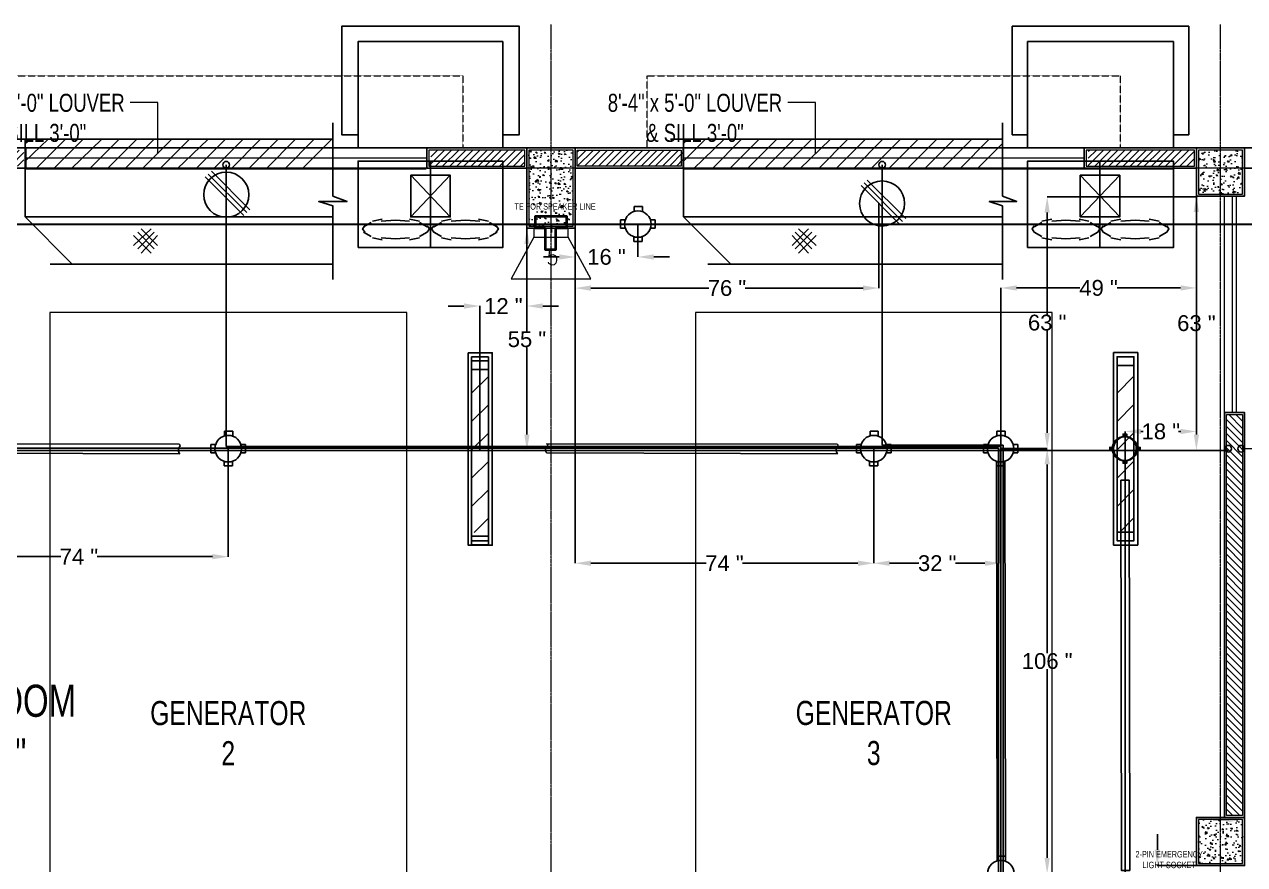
# Model space of a CAD drawing. Header units: inches. Extents: x -49881 to 95347, y -45374 to 27845.
# Drawn here: x 12468 to 20199, y -29401 to -24078 of the extents above; entities that cross this region are included whole.
import ezdxf

# ---------------------------------------------------------------- set-up
doc = ezdxf.new("R2010")
doc.units = ezdxf.units.IN
doc.header["$MEASUREMENT"] = 0
doc.linetypes.add('DASH', pattern=[0.35, 0.25, -0.1])
doc.linetypes.add('PHANTOMX2', pattern=[5, 2.5, -0.5, 0.5, -0.5, 0.5, -0.5])
doc.layers.get('Defpoints').update_dxf_attribs({"lineweight": 0})
for name, color, linetype in [('Cables', 7, 'Continuous'), ('COLLUM', 1, 'Continuous'), ('Layer 1', 7, 'Continuous'), ('Lights', 7, 'Continuous'), ('PVC Conduits and Circular Boxes', 7, 'Continuous'), ('Sockets', 7, 'Continuous'), ('wall 05', 3, 'Continuous')]:
    doc.layers.add(name, color=color, linetype=linetype)
for name, color, linetype, lineweight in [('dim-8', 18, 'Continuous', 15), ('FLOORTILE', 40, 'Continuous', 9), ('Glass', 142, 'Continuous', 9), ('grid', 9, 'Continuous', 13), ('HACTH', 8, 'Continuous', 9), ('Parapet', 253, 'Continuous', 15), ('Plaster Line', 9, 'Continuous', 15), ('Sunshed', 5, 'Continuous', 15), ('Text', 252, 'Continuous', 15), ('WINDOW', 140, 'Continuous', 9)]:
    doc.layers.add(name, color=color, linetype=linetype, lineweight=lineweight)
doc.styles.get("Standard").update_dxf_attribs({"font": 'arial.ttf'})
doc.styles.add('Swiss721', font='swisscl.ttf')
doc.dimstyles.new('Level Mark 4', dxfattribs={"dimscale": 0, "dimtxt": 4, "dimasz": 4, "dimexe": 1, "dimexo": 2, "dimgap": 1, "dimtad": 0, "dimdec": 1, "dimzin": 1, "dimdsep": 46, "dimlunit": 4, "dimtxsty": 'Swiss721', "dimblk": 'OPEN30', "dimcen": 0, "dimclrd": 256, "dimclre": 256, "dimclrt": 7, "dimadec": 0, "dimazin": 0, "dimtm": 1e-09, "dimtfac": 1, "dimtdec": 1, "dimtofl": 0, "dimtmove": 1, "dimatfit": 3, "dimldrblk": 'OPEN30', "dimfxl": 0, "dimtolj": 2, "dimtzin": 0, "dimlwd": 9, "dimlwe": 9, "dimarcsym": 0})
doc.dimstyles.get("Standard").update_dxf_attribs({"dimtxt": 100, "dimasz": 100, "dimexe": 0.18, "dimexo": 0.0625, "dimgap": 0.09, "dimtad": 0, "dimtih": 1, "dimtoh": 1, "dimdec": 0, "dimlfac": 0.03937, "dimzin": 0, "dimdsep": 46, "dimtxsty": 'Standard', "dimcen": 0.09, "dimclrd": 5, "dimclre": 5, "dimclrt": 256, "dimadec": 0, "dimazin": 0, "dimtfac": 1, "dimtdec": 0, "dimtofl": 0, "dimtmove": 0, "dimatfit": 3, "dimfxl": 1, "dimtolj": 1, "dimtzin": 0, "dimarcsym": 0})

# ---------------------------------------------------------------- blocks, each defined once
blk = doc.blocks.new('_Open30')
at = {"color": 0, "linetype": 'ByBlock', "lineweight": -2}
for p, q in [((-1, 0.3), (0, 0)), ((0, 0), (-1, -0.3)), ((0, 0), (-1, 0))]:
    blk.add_line(p, q, dxfattribs=at)
blk = doc.blocks.new('*D218')
at = {"color": 5, "lineweight": -2, "transparency": 16777216}
for p, q in [((15652.2, -25369.2), (15652.2, -25862.6)), ((15253.2, -25862.4), (15153.2, -25862.4)), ((15353.2, -26777.2), (15353.2, -25862.2)), ((15752.2, -25862.4), (15852.2, -25862.4))]:
    blk.add_line(p, q, dxfattribs=at)
at = {"color": 5, "transparency": 16777216}
for points in [[(15253.2, -25845.8), (15253.2, -25879.1), (15353.2, -25862.4)], [(15752.2, -25845.8), (15752.2, -25879.1), (15652.2, -25862.4)]]:
    blk.add_solid(points, dxfattribs=at)
at = {"layer": 'Defpoints', "color": 0, "transparency": 16777216}
for p in [(15652.2, -25369.2), (15353.2, -25862.4), (15353.2, -26777.3)]:
    blk.add_point(p, dxfattribs=at)
at = {"transparency": 16777216, "insert": (15502.7, -25862.4), "char_height": 100, "attachment_point": 5}
blk.add_mtext('\\A1;12 "', dxfattribs=at)
blk = doc.blocks.new('*D219')
at = {"color": 5, "lineweight": -2, "transparency": 16777216}
for p, q in [((15652.2, -25369.2), (15652, -25369.2)), ((15652.2, -25469.2), (15652.2, -26022.3)), ((15652.2, -26677.2), (15652.2, -26124.2)), ((15353.3, -26777.2), (15652.4, -26777.2))]:
    blk.add_line(p, q, dxfattribs=at)
at = {"color": 5, "transparency": 16777216}
for points in [[(15635.5, -25469.2), (15668.9, -25469.2), (15652.2, -25369.2)], [(15635.5, -26677.2), (15668.9, -26677.2), (15652.2, -26777.2)]]:
    blk.add_solid(points, dxfattribs=at)
at = {"layer": 'Defpoints', "color": 0, "transparency": 16777216}
for p in [(15652.2, -25369.2), (15652.2, -25369.2), (15353.2, -26777.2)]:
    blk.add_point(p, dxfattribs=at)
at = {"transparency": 16777216, "insert": (15652.2, -26073.2), "char_height": 100, "attachment_point": 5}
blk.add_mtext('\\A1;55 "', dxfattribs=at)
blk = doc.blocks.new('*D220')
at = {"color": 5, "lineweight": -2, "transparency": 16777216}
for p, q in [((16355.2, -25343.2), (16355.2, -25551.8)), ((15957, -25369.2), (15957, -25551.8)), ((15857, -25551.6), (15757, -25551.6)), ((16455.2, -25551.6), (16555.2, -25551.6))]:
    blk.add_line(p, q, dxfattribs=at)
at = {"color": 5, "transparency": 16777216}
for points in [[(15857, -25535), (15857, -25568.3), (15957, -25551.6)], [(16455.2, -25535), (16455.2, -25568.3), (16355.2, -25551.6)]]:
    blk.add_solid(points, dxfattribs=at)
at = {"layer": 'Defpoints', "color": 0, "transparency": 16777216}
for p in [(16355.2, -25343.1), (15957, -25369.2), (16355.2, -25551.6)]:
    blk.add_point(p, dxfattribs=at)
at = {"transparency": 16777216, "insert": (16156.1, -25551.6), "char_height": 100, "attachment_point": 5}
blk.add_mtext('\\A1;16 "', dxfattribs=at)
blk = doc.blocks.new('*D226')
at = {"color": 5, "lineweight": -2, "transparency": 16777216}
for p, q in [((11867.6, -25369.2), (11867.6, -27450.6)), ((13759.9, -26766.2), (13759.9, -27450.6)), ((11967.6, -27450.4), (12698.4, -27450.4)), ((13659.9, -27450.4), (12929.2, -27450.4))]:
    blk.add_line(p, q, dxfattribs=at)
at = {"color": 5, "transparency": 16777216}
for points in [[(11967.6, -27433.7), (11967.6, -27467), (11867.6, -27450.4)], [(13659.9, -27433.7), (13659.9, -27467), (13759.9, -27450.4)]]:
    blk.add_solid(points, dxfattribs=at)
at = {"layer": 'Defpoints', "color": 0, "transparency": 16777216}
for p in [(11867.6, -25369.2), (13759.9, -26766.2), (11867.6, -27450.4)]:
    blk.add_point(p, dxfattribs=at)
at = {"transparency": 16777216, "insert": (12813.8, -27450.4), "char_height": 100, "attachment_point": 5}
blk.add_mtext('\\A1;74 "', dxfattribs=at)
blk = doc.blocks.new('*D227')
at = {"color": 5, "lineweight": -2, "transparency": 16777216}
for p, q in [((15957, -25369.2), (15957, -27492.3)), ((17849.3, -26766.2), (17849.3, -27492.3)), ((16057, -27492.2), (16787.8, -27492.2)), ((17749.3, -27492.2), (17018.6, -27492.2))]:
    blk.add_line(p, q, dxfattribs=at)
at = {"color": 5, "transparency": 16777216}
for points in [[(16057, -27475.5), (16057, -27508.8), (15957, -27492.2)], [(17749.3, -27475.5), (17749.3, -27508.8), (17849.3, -27492.2)]]:
    blk.add_solid(points, dxfattribs=at)
at = {"layer": 'Defpoints', "color": 0, "transparency": 16777216}
for p in [(15957, -25369.2), (17849.3, -26766.2), (17849.3, -27492.2)]:
    blk.add_point(p, dxfattribs=at)
at = {"transparency": 16777216, "insert": (16903.2, -27492.2), "char_height": 100, "attachment_point": 5}
blk.add_mtext('\\A1;74 "', dxfattribs=at)
blk = doc.blocks.new('*D228')
at = {"color": 5, "lineweight": -2, "transparency": 16777216}
for p, q in [((19646, -29307.8), (19646, -29207.8)), ((19894, -29407.8), (19645.8, -29407.8)), ((19928.8, -29591.4), (19645.8, -29591.4)), ((19646, -29691.4), (19646, -29791.4))]:
    blk.add_line(p, q, dxfattribs=at)
at = {"color": 5, "transparency": 16777216}
for points in [[(19629.3, -29307.8), (19662.7, -29307.8), (19646, -29407.8)], [(19629.3, -29691.4), (19662.7, -29691.4), (19646, -29591.4)]]:
    blk.add_solid(points, dxfattribs=at)
at = {"layer": 'Defpoints', "color": 0, "transparency": 16777216}
for p in [(19894, -29407.8), (19646, -29591.4), (19928.9, -29591.4)]:
    blk.add_point(p, dxfattribs=at)
at = {"transparency": 16777216, "insert": (19646, -29499.6), "char_height": 100, "attachment_point": 5}
blk.add_mtext('\\A1;7 "', dxfattribs=at)
blk = doc.blocks.new('*D229')
at = {"color": 5, "lineweight": -2, "transparency": 16777216}
for p, q in [((19894, -25166), (19894, -26657.5)), ((19442.1, -26777.2), (19442.1, -26657.2)), ((19542.1, -26657.3), (19556.9, -26657.3)), ((19794, -26657.3), (19779.1, -26657.3))]:
    blk.add_line(p, q, dxfattribs=at)
at = {"color": 5, "transparency": 16777216}
for points in [[(19542.1, -26640.7), (19542.1, -26674), (19442.1, -26657.3)], [(19794, -26640.7), (19794, -26674), (19894, -26657.3)]]:
    blk.add_solid(points, dxfattribs=at)
at = {"layer": 'Defpoints', "color": 0, "transparency": 16777216}
for p in [(19894, -25166), (19442.1, -26657.3), (19442.1, -26777.3)]:
    blk.add_point(p, dxfattribs=at)
at = {"transparency": 16777216, "insert": (19668, -26657.3), "char_height": 100, "attachment_point": 5}
blk.add_mtext('\\A1;18 "', dxfattribs=at)
blk = doc.blocks.new('*D230')
at = {"color": 5, "lineweight": -2, "transparency": 16777216}
for p, q in [((19893.3, -25166), (19893.2, -25166)), ((19893.4, -25266), (19893.4, -25920.4)), ((19893.4, -26677.3), (19893.4, -26022.8)), ((19442.1, -26777.3), (19893.5, -26777.3))]:
    blk.add_line(p, q, dxfattribs=at)
at = {"color": 5, "transparency": 16777216}
for points in [[(19876.7, -25266), (19910, -25266), (19893.4, -25166)], [(19876.7, -26677.3), (19910, -26677.3), (19893.4, -26777.3)]]:
    blk.add_solid(points, dxfattribs=at)
at = {"layer": 'Defpoints', "color": 0, "transparency": 16777216}
for p in [(19893.4, -25166), (19893.4, -25166), (19442.1, -26777.3)]:
    blk.add_point(p, dxfattribs=at)
at = {"transparency": 16777216, "insert": (19893.4, -25971.6), "char_height": 100, "attachment_point": 5}
blk.add_mtext('\\A1;63 "', dxfattribs=at)
blk = doc.blocks.new('*D231')
at = {"color": 5, "lineweight": -2, "transparency": 16777216}
for p, q in [((19894, -25169.9), (18947.9, -25169.9)), ((18948.1, -25269.9), (18948.1, -25916.8)), ((18948.1, -26666.2), (18948.1, -26019.2)), ((18653.4, -26766.2), (18948.3, -26766.2))]:
    blk.add_line(p, q, dxfattribs=at)
at = {"color": 5, "transparency": 16777216}
for points in [[(18931.4, -25269.9), (18964.8, -25269.9), (18948.1, -25169.9)], [(18931.4, -26666.2), (18964.8, -26666.2), (18948.1, -26766.2)]]:
    blk.add_solid(points, dxfattribs=at)
at = {"layer": 'Defpoints', "color": 0, "transparency": 16777216}
for p in [(19894, -25169.9), (18653.3, -26766.2), (18948.1, -26766.2)]:
    blk.add_point(p, dxfattribs=at)
at = {"transparency": 16777216, "insert": (18948.1, -25968), "char_height": 100, "attachment_point": 5}
blk.add_mtext('\\A1;63 "', dxfattribs=at)
blk = doc.blocks.new('*D232')
at = {"color": 5, "lineweight": -2, "transparency": 16777216}
for p, q in [((19893.2, -25166), (19893.2, -25748.2)), ((18654.1, -26766.1), (18654.1, -25747.9)), ((18754.1, -25748), (19155.8, -25748)), ((19793.2, -25748), (19391.5, -25748))]:
    blk.add_line(p, q, dxfattribs=at)
at = {"color": 5, "transparency": 16777216}
for points in [[(18754.1, -25731.4), (18754.1, -25764.7), (18654.1, -25748)], [(19793.2, -25731.4), (19793.2, -25764.7), (19893.2, -25748)]]:
    blk.add_solid(points, dxfattribs=at)
at = {"layer": 'Defpoints', "color": 0, "transparency": 16777216}
for p in [(19893.2, -25166), (18654.1, -25748), (18654.1, -26766.2)]:
    blk.add_point(p, dxfattribs=at)
at = {"transparency": 16777216, "insert": (19273.6, -25748), "char_height": 100, "attachment_point": 5}
blk.add_mtext('\\A1;49 "', dxfattribs=at)
blk = doc.blocks.new('*D233')
at = {"color": 5, "lineweight": -2, "transparency": 16777216}
for p, q in [((17881.5, -25212.8), (17881.5, -25749.1)), ((15957, -25369.3), (15957, -25749.1)), ((16057, -25748.9), (16803.9, -25748.9)), ((17781.5, -25748.9), (17034.7, -25748.9))]:
    blk.add_line(p, q, dxfattribs=at)
at = {"color": 5, "transparency": 16777216}
for points in [[(16057, -25732.2), (16057, -25765.6), (15957, -25748.9)], [(17781.5, -25732.2), (17781.5, -25765.6), (17881.5, -25748.9)]]:
    blk.add_solid(points, dxfattribs=at)
at = {"layer": 'Defpoints', "color": 0, "transparency": 16777216}
for p in [(17881.5, -25212.7), (15957, -25369.2), (15957, -25748.9)]:
    blk.add_point(p, dxfattribs=at)
at = {"transparency": 16777216, "insert": (16919.3, -25748.9), "char_height": 100, "attachment_point": 5}
blk.add_mtext('\\A1;76 "', dxfattribs=at)
blk = doc.blocks.new('*D234')
at = {"color": 5, "lineweight": -2, "transparency": 16777216}
for p, q in [((17849.3, -26766.3), (17849.3, -27492.3)), ((18653.3, -26766.2), (18653.3, -27492.3)), ((17949.3, -27492.2), (18135.5, -27492.2)), ((18553.3, -27492.2), (18367.1, -27492.2))]:
    blk.add_line(p, q, dxfattribs=at)
at = {"color": 5, "transparency": 16777216}
for points in [[(17949.3, -27475.5), (17949.3, -27508.8), (17849.3, -27492.2)], [(18553.3, -27475.5), (18553.3, -27508.8), (18653.3, -27492.2)]]:
    blk.add_solid(points, dxfattribs=at)
at = {"layer": 'Defpoints', "color": 0, "transparency": 16777216}
for p in [(17849.3, -26766.2), (18653.3, -26766.2), (18653.3, -27492.2)]:
    blk.add_point(p, dxfattribs=at)
at = {"transparency": 16777216, "insert": (18251.3, -27492.2), "char_height": 100, "attachment_point": 5}
blk.add_mtext('\\A1;32 "', dxfattribs=at)
blk = doc.blocks.new('*D235')
at = {"color": 5, "lineweight": -2, "transparency": 16777216}
for p, q in [((18654.2, -26766.1), (18948.3, -26766.1)), ((18948.1, -26866.1), (18948.1, -28061.2)), ((18948.1, -29358.6), (18948.1, -28163.5)), ((18654.4, -29458.6), (18948.3, -29458.6))]:
    blk.add_line(p, q, dxfattribs=at)
at = {"color": 5, "transparency": 16777216}
for points in [[(18931.4, -26866.1), (18964.8, -26866.1), (18948.1, -26766.1)], [(18931.4, -29358.6), (18964.8, -29358.6), (18948.1, -29458.6)]]:
    blk.add_solid(points, dxfattribs=at)
at = {"layer": 'Defpoints', "color": 0, "transparency": 16777216}
for p in [(18654.1, -26766.1), (18654.3, -29458.6), (18948.1, -29458.6)]:
    blk.add_point(p, dxfattribs=at)
at = {"transparency": 16777216, "insert": (18948.1, -28112.3), "char_height": 100, "attachment_point": 5}
blk.add_mtext('\\A1;106 "', dxfattribs=at)
blk = doc.blocks.new('*D237')
at = {"color": 5, "lineweight": -2, "transparency": 16777216}
for p, q in [((20590.7, -27511.3), (20590.7, -29115.1)), ((20098.8, -29114.9), (19998.8, -29114.9)), ((20198.8, -29103), (20198.8, -29115.1)), ((20690.7, -29114.9), (20790.7, -29114.9))]:
    blk.add_line(p, q, dxfattribs=at)
at = {"color": 5, "transparency": 16777216}
for points in [[(20098.8, -29098.2), (20098.8, -29131.5), (20198.8, -29114.9)], [(20690.7, -29098.2), (20690.7, -29131.5), (20590.7, -29114.9)]]:
    blk.add_solid(points, dxfattribs=at)
at = {"layer": 'Defpoints', "color": 0, "transparency": 16777216}
for p in [(20590.7, -27511.3), (20198.8, -29103), (20198.8, -29114.9)]:
    blk.add_point(p, dxfattribs=at)
at = {"transparency": 16777216, "insert": (20394.8, -29114.9), "char_height": 100, "attachment_point": 5}
blk.add_mtext('\\A1;15 "', dxfattribs=at)

msp = doc.modelspace()

# ---------------------------------------------------------------- hatches: boundary and pattern name
at = {"layer": 'HACTH', "lineweight": 0}
h = msp.add_hatch(dxfattribs=at)
h.set_pattern_fill('ANSI31', color=256, scale=254, style=0)
h.set_pattern_definition([(45, (-3822418.45, -4352115.745), (-22.4506403, 22.4506403), [])])
h.paths.add_polyline_path([(19208.2, -24873.9), (19208.2, -24975.5), (19881.3, -24975.5), (19881.3, -24873.9)])
h.paths.add_polyline_path([(15969.7, -24873.9), (15969.7, -24975.5), (16642.8, -24975.5), (16642.8, -24873.9)])
h.paths.add_polyline_path([(15639.5, -24975.5), (15639.5, -24873.9), (15042.6, -24873.9), (15042.6, -24975.5)])
h.paths.add_polyline_path([(11550.1, -24975.5), (11550.1, -24873.9), (10953.2, -24873.9), (10953.2, -24975.5)])
h.paths.add_polyline_path([(8387.8, -24975.5), (8387.8, -24873.9), (7790.9, -24873.9), (7790.9, -24975.5)])
h.paths.add_polyline_path([(6787.6, -24873.9), (6787.6, -24975.5), (7460.7, -24975.5), (7460.7, -24873.9)])
h.paths.add_polyline_path([(4222.2, -24975.5), (4222.2, -24873.9), (3549.1, -24873.9), (3549.1, -24975.5)])
h.paths.add_polyline_path([(12464.5, -24975.5), (12464.5, -24873.9), (11880.3, -24873.9), (11880.3, -24975.5)])
h = msp.add_hatch(dxfattribs=at)
h.set_pattern_fill('AR-CONC', color=256, scale=12.7, style=0)
h.set_pattern_definition([(50, (-3560726.12, -4389145.49), (91.0920432, -7.9695211), [9.525, -104.775]), (355, (-3560726.12, -4389145.49), (-17.6214194, 95.528401), [7.62, -83.82]), (100.4514, (-3560718.53, -4389146.15), (73.4706915, 87.5588218), [8.0950041, -89.0450482]), (46.1842, (-3560726.12, -4389120.09), (135.5396132, -21.0209148), [14.2875, -157.1625]), (96.6356, (-3560714.83, -4389121.84), (118.7021636, 123.7129696), [12.1425066, -133.567551]), (351.1842, (-3560726.12, -4389120.09), (118.702067, 123.7130623), [11.43, -125.73]), (21, (-3560713.42, -4389126.44), (75.8071956, -51.1325991), [9.525, -104.775]), (326, (-3560713.42, -4389126.44), (30.9010472, 92.0940557), [7.62, -83.82]), (71.4514, (-3560707.11, -4389130.7), (106.7082738, 40.9613731), [8.0950041, -89.0450482]), (37.5, (-3560726.124, -4389145.487), (1.54430163, 42.27751944), [0, -82.804, 0, -85.09, 0, -84.1375]), (7.5, (-3560726.124, -4389145.487), (33.40983126, 50.0902874), [0, -48.514, 0, -80.899, 0, -32.0675]), (327.5, (-3560754.445, -4389145.487), (67.7954494, -2.86446871), [0, -31.75, 0, -99.06, 0, -131.445]), (317.5, (-3560767.145, -4389145.487), (74.0646435, 12.71333276), [0, -41.275, 0, -65.786, 0, -93.345])])
h.paths.add_polyline_path([(15804.6, -24988.2), (15804.6, -24873.9), (15664.9, -24873.9), (15664.9, -24988.2)])
h.paths.add_polyline_path([(15944.3, -24988.2), (15944.3, -24873.9), (15804.6, -24873.9), (15804.6, -24988.2)])
h.paths.add_polyline_path([(15804.6, -25356.5), (15944.3, -25356.5), (15944.3, -24988.2), (15804.6, -24988.2)])
h.paths.add_polyline_path([(15804.6, -24988.2), (15664.9, -24988.2), (15664.9, -25356.5), (15804.6, -25356.5)])
h = msp.add_hatch(dxfattribs=at)
h.set_pattern_fill('AR-CONC', color=256, scale=12.7, style=0)
h.set_pattern_definition([(50, (-3419779.37, -4416097.75), (91.0920432, -7.9695211), [9.525, -104.775]), (355, (-3419779.37, -4416097.75), (-17.6214194, 95.528401), [7.62, -83.82]), (100.4514, (-3419771.78, -4416098.42), (73.4706915, 87.5588218), [8.0950041, -89.0450482]), (46.1842, (-3419779.37, -4416072.35), (135.5396132, -21.0209148), [14.2875, -157.1625]), (96.6356, (-3419768.07, -4416074.1), (118.7021636, 123.7129696), [12.1425066, -133.567551]), (351.1842, (-3419779.37, -4416072.35), (118.702067, 123.7130623), [11.43, -125.73]), (21, (-3419766.67, -4416078.7), (75.8071956, -51.1325991), [9.525, -104.775]), (326, (-3419766.67, -4416078.7), (30.9010472, 92.0940557), [7.62, -83.82]), (71.4514, (-3419760.35, -4416082.96), (106.7082738, 40.9613731), [8.0950041, -89.0450482]), (37.5, (-3419779.368, -4416097.753), (1.54430163, 42.27751944), [0, -82.804, 0, -85.09, 0, -84.1375]), (7.5, (-3419779.37, -4416097.753), (33.40983126, 50.0902874), [0, -48.514, 0, -80.899, 0, -32.0675]), (327.5, (-3419807.69, -4416097.753), (67.7954494, -2.8644687), [0, -31.75, 0, -99.06, 0, -131.445]), (317.5, (-3419820.39, -4416097.753), (74.0646435, 12.71333276), [0, -41.275, 0, -65.786, 0, -93.345])])
h.paths.add_polyline_path([(19906.7, -24873.9), (19906.7, -25153.3), (20186.1, -25153.3), (20186.1, -24873.9)])
h = msp.add_hatch(dxfattribs=at)
h.set_pattern_fill('ANSI31', color=256, scale=254, style=0)
h.set_pattern_definition([(315, (-3822418.45, 4334127.804), (-22.4506403, -22.4506403), [])])
h.paths.add_polyline_path([(20084.5, -26550.3), (20186.1, -26550.3), (20186.1, -29090.3), (20084.5, -29090.3)])
h = msp.add_hatch(dxfattribs=at)
h.set_pattern_fill('AR-CONC', color=256, scale=12.7, style=0)
h.set_pattern_definition([(50, (-3419779.37, -4411779.75), (91.0920432, -7.9695211), [9.525, -104.775]), (355, (-3419779.37, -4411779.75), (-17.6214194, 95.528401), [7.62, -83.82]), (100.4514, (-3419771.78, -4411780.42), (73.4706915, 87.5588218), [8.0950041, -89.0450482]), (46.1842, (-3419779.37, -4411754.35), (135.5396132, -21.0209148), [14.2875, -157.1625]), (96.6356, (-3419768.07, -4411756.1), (118.7021636, 123.7129696), [12.1425066, -133.567551]), (351.1842, (-3419779.37, -4411754.35), (118.702067, 123.7130623), [11.43, -125.73]), (21, (-3419766.67, -4411760.7), (75.8071956, -51.1325991), [9.525, -104.775]), (326, (-3419766.67, -4411760.7), (30.9010472, 92.0940557), [7.62, -83.82]), (71.4514, (-3419760.35, -4411764.96), (106.7082738, 40.9613731), [8.0950041, -89.0450482]), (37.5, (-3419779.368, -4411779.753), (1.54430163, 42.27751944), [0, -82.804, 0, -85.09, 0, -84.1375]), (7.5, (-3419779.37, -4411779.753), (33.40983126, 50.0902874), [0, -48.514, 0, -80.899, 0, -32.0675]), (327.5, (-3419807.69, -4411779.753), (67.7954494, -2.8644687), [0, -31.75, 0, -99.06, 0, -131.445]), (317.5, (-3419820.39, -4411779.753), (74.0646435, 12.71333276), [0, -41.275, 0, -65.786, 0, -93.345])])
h.paths.add_polyline_path([(20186.1, -29115.7), (19906.7, -29115.7), (19906.7, -29395.1), (20186.1, -29395.1)])
at = {"layer": 'Lights'}
h = msp.add_hatch(dxfattribs=at)
h.set_pattern_fill('ANSI31', color=256, scale=1016, angle=180)
h.set_pattern_definition([(225, (21144.96, -24163.59), (89.8026, -89.8026), [])])
h.paths.add_polyline_path([(15301.6, -27296.5), (15408.3, -27296.5), (15408.3, -26239.6), (15301.6, -26239.6)])
h = msp.add_hatch(dxfattribs=at)
h.set_pattern_fill('ANSI31', color=256, scale=1016, angle=180)
h.set_pattern_definition([(225, (25234.36, -24162.64), (89.8026, -89.8026), [])])
h.paths.add_polyline_path([(19391, -27295.5), (19497.7, -27295.5), (19497.7, -26238.6), (19391, -26238.6)])

# ---------------------------------------------------------------- linework, layer by layer
at = {"lineweight": 15}
for points in [[(15696.4, -25369.2), (15696.4, -25427.1), (15553.2, -25689.2), (16056.1, -25689.2)], [(15912.8, -25369.2), (15696.4, -25369.2)], [(15696.4, -25427.1), (15912.8, -25427.1), (15912.8, -25369.2)], [(16056.1, -25689.2), (15912.8, -25427.1)]]:
    msp.add_lwpolyline(points, dxfattribs=at)
for centre in [(13747.2, -24967.1), (17902.2, -24967.1), (20094, -26766.2), (20176.6, -26766.2)]:
    msp.add_circle(centre, 21.1)
msp.add_open_spline([(15832, -25503.3), (15832, -25503.3), (15795.5, -25503.3), (15795.5, -25503.3), (15795.5, -25503.3), (15790.9, -25545.9), (15790.9, -25545.9), (15790.9, -25545.9), (15795.5, -25541.4), (15795.5, -25541.4), (15862.8, -25508.8), (15847.4, -25643.4), (15790.9, -25593.2), (15790.9, -25593.2), (15787.8, -25584), (15787.8, -25584)], degree=3, knots=[0, 0, 0, 0, 1, 1, 1, 2, 2, 2, 3, 3, 3, 4, 4, 4, 5, 5, 5, 5], dxfattribs=at)
at = {"layer": 'Cables', "color": 190}
for p, q in [((13747.2, -26753.1), (13747.2, -24967.1)), ((17902.2, -26744.2), (17902.2, -24967.1)), ((18668.4, -26744.2), (17902.2, -26744.2)), ((18668.4, -32868.6), (18668.4, -26744.2)), ((18640.2, -26763.7), (9670.5, -26763.7)), ((18654.1, -26753.1), (13747.2, -26753.1)), ((18640.2, -32840), (18640.2, -26763.7)), ((18654.1, -32855.9), (18654.1, -26753.1))]:
    msp.add_line(p, q, dxfattribs=at)
at = {"layer": 'Cables', "color": 5, "lineweight": 30}
for p, q in [((7625.8, -25343.1), (25084.5, -25343.1)), ((15804.6, -25343.1), (15804.6, -25395.7))]:
    msp.add_line(p, q, dxfattribs=at)
at = {"layer": 'Cables', "color": 3}
for p, q in [((20094, -26777.3), (3344.1, -26777.3)), ((19442.1, -33967), (19442.1, -26766.2)), ((20176.6, -26766.2), (26260.7, -26765.2))]:
    msp.add_line(p, q, dxfattribs=at)
at = {"layer": 'Cables', "color": 5, "lineweight": 40}
for points in [[(15769.2, -25370.2), (15705.5, -25370.2), (15705.5, -25294.1), (15903.7, -25294.1), (15903.7, -25370.2), (15832.4, -25370.2)], [(15832.4, -25370.2), (15832.4, -25506.8), (15769.2, -25506.8), (15769.2, -25370.2)]]:
    msp.add_lwpolyline(points, dxfattribs=at)
at = {"layer": 'Cables'}
msp.add_lwpolyline([(19415.1, -26966.1), (19418.7, -29438.6), (19471.1, -29438.6), (19467.6, -26966.1), (19415.1, -26966.1)], dxfattribs=at)
at = {"layer": 'COLLUM', "linetype": 'Continuous', "ltscale": 10}
for points in [[(15652.2, -25369.2), (15957, -25369.2), (15957, -24861.2), (15652.2, -24861.2)], [(19894, -25166), (20198.8, -25166), (20198.8, -24861.2), (19894, -24861.2)], [(19894, -29407.8), (20198.8, -29407.8), (20198.8, -29103), (19894, -29103)]]:
    msp.add_lwpolyline(points, close=True, dxfattribs=at)
at = {"layer": 'FLOORTILE', "linetype": 'Continuous', "ltscale": 10}
for points in [[(12629.6, -30982.6), (14890.2, -30982.6), (14890.2, -25902.6), (12629.6, -25902.6)], [(16719, -30982.6), (18979.6, -30982.6), (18979.6, -25902.6), (16719, -25902.6)]]:
    msp.add_lwpolyline(points, close=True, dxfattribs=at)
at = {"layer": 'Glass', "ltscale": 10}
for points in [[(12477.2, -24861.2), (15017.2, -24861.2), (15017.2, -24924.7), (12477.2, -24924.7)], [(16642.8, -24861.2), (19182.8, -24861.2), (19182.8, -24924.7), (16642.8, -24924.7)]]:
    msp.add_lwpolyline(points, close=True, dxfattribs=at)
at = {"layer": 'Glass'}
for points in [[(20122.6, -26537.6), (20122.6, -25166)], [(20148, -26537.6), (20148, -25166)]]:
    msp.add_lwpolyline(points, dxfattribs=at)
at = {"layer": 'grid', "linetype": 'PHANTOMX2', "ltscale": 0.2}
for points in [[(15804.6, -34638.7), (15804.6, -24078.1)], [(20046.4, -34638.7), (20046.4, -24078.1)], [(29105.3, -24988.2), (6012.9, -24988.2)]]:
    msp.add_lwpolyline(points, dxfattribs=at)
at = {"layer": 'Layer 1'}
for points in [[(14582.6, -24777.2), (14478.5, -24777.2), (14478.5, -24089.9), (15603.1, -24089.9), (15603.1, -24777.2), (15499, -24777.2)], [(18824.2, -24777.2), (18727.1, -24777.2), (18727.1, -24089.9), (19844.7, -24089.9), (19844.7, -24777.2), (19747.6, -24777.2)], [(15499, -24860.5), (15499, -24187.1), (14582.6, -24187.1), (14582.6, -24860.5)], [(19747.6, -24860.5), (19747.6, -24187.1), (18824.2, -24187.1), (18824.2, -24860.5)], [(14423, -24700.8), (14423, -25166)], [(18664.6, -24700.8), (18664.6, -25166)], [(14423, -24805), (12395.9, -24805)], [(12472.2, -24805), (12472.2, -24992.4), (15013, -24992.4)], [(12472.2, -24832.7), (12506.9, -24805)], [(12472.2, -24943.8), (12618, -24805)], [(12541.6, -24992.4), (12729.1, -24805)], [(12652.7, -24992.4), (12840.2, -24805)], [(12763.8, -24992.4), (12958.2, -24805)], [(12881.8, -24992.4), (13069.2, -24805)], [(12992.9, -24992.4), (13180.3, -24805)], [(13103.9, -24992.4), (13291.4, -24805)], [(13215, -24992.4), (13402.5, -24805)], [(13326.1, -24992.4), (13513.5, -24805)], [(13437.2, -24992.4), (13631.6, -24805)], [(13555.2, -24992.4), (13742.6, -24805)], [(13666.3, -24992.4), (13853.7, -24805)], [(13777.3, -24992.4), (13964.8, -24805)], [(13888.4, -24992.4), (14075.9, -24805)], [(13999.5, -24992.4), (14186.9, -24805)], [(14117.5, -24992.4), (14304.9, -24805)], [(14228.6, -24992.4), (14416, -24805)], [(18664.6, -24805), (16561.1, -24805)], [(16644.4, -24805), (16644.4, -24992.4), (19747.6, -24992.4)], [(16644.4, -24832.7), (16672.2, -24805)], [(16644.4, -24943.8), (16783.3, -24805)], [(16706.9, -24992.4), (16901.3, -24805)], [(16824.9, -24992.4), (17012.4, -24805)], [(16936, -24992.4), (17123.4, -24805)], [(17047.1, -24992.4), (17234.5, -24805)], [(17158.2, -24992.4), (17345.6, -24805)], [(17269.2, -24992.4), (17456.7, -24805)], [(17380.3, -24992.4), (17574.7, -24805)], [(17498.3, -24992.4), (17685.8, -24805)], [(17609.4, -24992.4), (17796.8, -24805)], [(17720.5, -24992.4), (17907.9, -24805)], [(17831.5, -24992.4), (18019, -24805)], [(17942.6, -24992.4), (18130, -24805)], [(18060.6, -24992.4), (18248.1, -24805)], [(18171.7, -24992.4), (18359.1, -24805)], [(18282.8, -24992.4), (18470.2, -24805)], [(18393.9, -24992.4), (18581.3, -24805)], [(18504.9, -24992.4), (18664.6, -24832.7)], [(19893.4, -25166), (20198.8, -25166), (20198.8, -24860.5), (19893.4, -24860.5), (19893.4, -25166)], [(14582.6, -25492.2), (15499, -25492.2), (15499, -24943.8), (14582.6, -24943.8), (14582.6, -25492.2)], [(15040.8, -24943.8), (15040.8, -25492.2)], [(18824.2, -25492.2), (19747.6, -25492.2), (19747.6, -24943.8), (18824.2, -24943.8), (18824.2, -25492.2)], [(19282.4, -24943.8), (19282.4, -25492.2)], [(12472.2, -25297.9), (12472.2, -24992.4)], [(14915.8, -25297.9), (15165.8, -25297.9), (15165.8, -25034.1), (14915.8, -25034.1), (14915.8, -25297.9)], [(14915.8, -25034.1), (15165.8, -25297.9), (14915.8, -25297.9), (15165.8, -25034.1)], [(16644.4, -25297.9), (16644.4, -24992.4)], [(19157.5, -25297.9), (19407.4, -25297.9), (19407.4, -25034.1), (19157.5, -25034.1), (19157.5, -25297.9)], [(19157.5, -25034.1), (19407.4, -25297.9), (19157.5, -25297.9), (19407.4, -25034.1)], [(14423, -25166), (14513.2, -25200.7), (14332.7, -25200.7), (14423, -25228.4), (14423, -25693.6)], [(18664.6, -25166), (18754.8, -25200.7), (18581.3, -25200.7), (18664.6, -25228.4), (18664.6, -25693.6)], [(14423, -25297.9), (12472.2, -25297.9)], [(12770.7, -25596.4), (12472.2, -25297.9)], [(14624.3, -25353.4), (14610.4, -25374.2), (14624.3, -25395)], [(14665.9, -25332.6), (14617.3, -25360.3)], [(14735.4, -25311.7), (14672.9, -25325.6)], [(14908.9, -25325.6), (14818.7, -25318.7), (14728.4, -25325.6)], [(14971.4, -25325.6), (14908.9, -25311.7)], [(15020, -25360.3), (14971.4, -25332.6)], [(14971.4, -25422.8), (15020, -25395), (15033.9, -25374.2), (15020, -25353.4)], [(15061.6, -25353.4), (15047.7, -25374.2), (15061.6, -25395), (15110.2, -25422.8)], [(15110.2, -25332.6), (15061.6, -25360.3)], [(15172.7, -25311.7), (15110.2, -25325.6)], [(15353.2, -25325.6), (15262.9, -25318.7), (15172.7, -25325.6)], [(15408.7, -25325.6), (15346.3, -25311.7)], [(15464.3, -25360.3), (15415.7, -25332.6)], [(15457.3, -25395), (15471.2, -25374.2), (15457.3, -25353.4)], [(18664.6, -25297.9), (16644.4, -25297.9)], [(16942.9, -25596.4), (16644.4, -25297.9)], [(18865.9, -25353.4), (18852, -25374.2), (18865.9, -25395), (18914.5, -25422.8)], [(18914.5, -25332.6), (18865.9, -25360.3)], [(18977, -25311.7), (18914.5, -25325.6)], [(19157.5, -25325.6), (19067.2, -25318.7), (18977, -25325.6)], [(19213, -25325.6), (19150.5, -25311.7)], [(19268.6, -25360.3), (19220, -25332.6)], [(19220, -25422.8), (19268.6, -25395), (19282.4, -25374.2), (19268.6, -25353.4)], [(19303.3, -25353.4), (19289.4, -25374.2), (19303.3, -25395), (19351.9, -25422.8)], [(19351.9, -25332.6), (19303.3, -25360.3)], [(19414.3, -25311.7), (19351.9, -25325.6)], [(19594.8, -25325.6), (19504.6, -25318.7), (19414.3, -25325.6)], [(19657.3, -25325.6), (19594.8, -25311.7)], [(19705.9, -25360.3), (19657.3, -25332.6)], [(19657.3, -25422.8), (19705.9, -25395), (19719.8, -25374.2), (19705.9, -25353.4)], [(13159.5, -25478.4), (13270.6, -25374.2)], [(13159.5, -25415.9), (13270.6, -25526.9)], [(13187.3, -25499.2), (13291.4, -25395)], [(13187.3, -25395), (13291.4, -25499.2)], [(13208.1, -25374.2), (13312.2, -25478.4)], [(13208.1, -25526.9), (13312.2, -25415.9)], [(14617.3, -25395), (14665.9, -25422.8)], [(14672.9, -25429.8), (14735.4, -25443.7)], [(14728.4, -25429.8), (14818.7, -25436.7), (14908.9, -25429.8)], [(14908.9, -25443.7), (14971.4, -25429.8)], [(15110.2, -25429.8), (15172.7, -25443.7)], [(15172.7, -25429.8), (15262.9, -25436.7), (15353.2, -25429.8)], [(15346.3, -25443.7), (15408.7, -25429.8)], [(15415.7, -25422.8), (15464.3, -25395)], [(17331.7, -25478.4), (17435.8, -25374.2)], [(17331.7, -25415.9), (17435.8, -25526.9)], [(17352.5, -25499.2), (17456.7, -25395)], [(17352.5, -25395), (17456.7, -25499.2)], [(17373.4, -25374.2), (17484.4, -25478.4)], [(17373.4, -25526.9), (17484.4, -25415.9)], [(18914.5, -25429.8), (18977, -25443.7)], [(18977, -25429.8), (19067.2, -25436.7), (19157.5, -25429.8)], [(19150.5, -25443.7), (19213, -25429.8)], [(19351.9, -25429.8), (19414.3, -25443.7)], [(19414.3, -25429.8), (19504.6, -25436.7), (19594.8, -25429.8)], [(19594.8, -25443.7), (19657.3, -25429.8)], [(15040.8, -25492.2), (15040.8, -25492.2)], [(19282.4, -25492.2), (19282.4, -25492.2)], [(12631.9, -25596.4), (14423, -25596.4)], [(16797.2, -25596.4), (18664.6, -25596.4)]]:
    msp.add_lwpolyline(points, dxfattribs=at)
at = {"layer": 'Lights'}
for points in [[(15279.8, -26158.4), (15432.2, -26158.4), (15432.2, -27377.6), (15279.8, -27377.6)], [(15301.6, -26185.2), (15408.3, -26185.2), (15408.3, -27350.9), (15301.6, -27350.9)], [(19369.2, -26157.5), (19521.6, -26157.5), (19521.6, -27376.7), (19369.2, -27376.7)], [(19391, -26184.2), (19497.7, -26184.2), (19497.7, -27349.9), (19391, -27349.9)], [(19497.7, -26184.2), (19391, -26184.2), (19391, -26238.6), (19497.7, -26238.6)], [(15408.3, -26209.6), (15301.6, -26209.6), (15301.6, -26264), (15408.3, -26264)], [(15408.3, -27375.3), (15301.6, -27375.3), (15301.6, -27320.9), (15408.3, -27320.9)], [(19497.7, -27349.9), (19391, -27349.9), (19391, -27295.5), (19497.7, -27295.5)]]:
    msp.add_lwpolyline(points, close=True, dxfattribs=at)
at = {"layer": 'Parapet'}
for points in [[(3231.6, -34157.6), (28253.2, -34157.6), (28253.2, -24861.2), (3231.6, -24861.2)], [(3358.6, -34030.6), (28126.2, -34030.6), (28126.2, -24988.2), (3358.6, -24988.2)]]:
    msp.add_lwpolyline(points, close=True, dxfattribs=at)
at = {"layer": 'Plaster Line'}
for points in [[(15639.5, -24873.9), (15029.9, -24873.9), (15029.9, -24975.5), (15639.5, -24975.5)], [(15664.9, -25356.5), (15944.3, -25356.5), (15944.3, -24873.9), (15664.9, -24873.9)], [(15969.7, -24873.9), (16630.1, -24873.9), (16630.1, -24975.5), (15969.7, -24975.5)], [(19881.3, -24873.9), (19195.5, -24873.9), (19195.5, -24975.5), (19881.3, -24975.5)], [(19906.7, -25153.3), (20186.1, -25153.3), (20186.1, -24873.9), (19906.7, -24873.9)], [(20186.1, -29090.3), (20084.5, -29090.3), (20084.5, -26550.3), (20186.1, -26550.3)], [(19906.7, -29395.1), (20186.1, -29395.1), (20186.1, -29115.7), (19906.7, -29115.7)]]:
    msp.add_lwpolyline(points, close=True, dxfattribs=at)
at = {"layer": 'PVC Conduits and Circular Boxes'}
for p, q in [((16331.5, -25262.5), (16331.5, -25232.8)), ((16331.5, -25232.8), (16384, -25232.8)), ((16384, -25232.8), (16384.1, -25264.2)), ((16245.8, -25369.4), (16245.8, -25316.9)), ((16245.8, -25316.9), (16275.4, -25316.9)), ((16435.2, -25316.9), (16464.9, -25316.9)), ((16464.9, -25316.9), (16464.9, -25369.4)), ((16275.4, -25369.4), (16245.8, -25369.4)), ((16328.9, -25452.6), (16328.9, -25422.9)), ((16381.4, -25422.9), (16381.4, -25452.6)), ((16464.9, -25369.4), (16435.2, -25369.4)), ((16381.4, -25452.6), (16328.9, -25452.6)), ((13736.2, -26685.5), (13736.2, -26655.8)), ((13736.2, -26655.8), (13788.7, -26655.8)), ((13788.7, -26655.8), (13788.8, -26687.2)), ((17825.6, -26685.5), (17825.6, -26655.8)), ((17825.6, -26655.8), (17878.1, -26655.8)), ((17878.1, -26655.8), (17878.2, -26687.2)), ((18629.6, -26685.5), (18629.6, -26655.8)), ((18629.6, -26655.8), (18682.1, -26655.8)), ((18682.1, -26655.8), (18682.2, -26687.2)), ((13650.5, -26792.4), (13650.5, -26739.9)), ((13650.5, -26739.9), (13680.2, -26739.9)), ((13839.9, -26739.9), (13869.6, -26739.9)), ((13869.6, -26739.9), (13869.6, -26792.4)), ((17739.9, -26792.4), (17739.9, -26739.9)), ((17739.9, -26739.9), (17769.6, -26739.9)), ((17929.3, -26739.9), (17959, -26739.9)), ((17959, -26739.9), (17959, -26792.4)), ((18543.9, -26792.4), (18543.9, -26739.9)), ((18543.9, -26739.9), (18573.6, -26739.9)), ((18733.3, -26739.9), (18763, -26739.9)), ((18763, -26739.9), (18763, -26792.4)), ((13680.2, -26792.4), (13650.5, -26792.4)), ((13869.6, -26792.4), (13839.9, -26792.4)), ((17769.6, -26792.4), (17739.9, -26792.4)), ((17959, -26792.4), (17929.3, -26792.4)), ((18573.6, -26792.4), (18543.9, -26792.4)), ((18763, -26792.4), (18733.3, -26792.4)), ((13733.7, -26875.7), (13733.7, -26846)), ((13786.1, -26875.7), (13733.7, -26875.7)), ((13786.1, -26846), (13786.1, -26875.7)), ((17823.1, -26875.7), (17823.1, -26846)), ((17875.5, -26875.7), (17823.1, -26875.7)), ((17875.5, -26846), (17875.5, -26875.7)), ((18627.1, -26875.7), (18627.1, -26846)), ((18679.5, -26875.7), (18627.1, -26875.7)), ((18627.1, -26875.7), (18630.6, -29348.2)), ((18679.5, -26846), (18679.5, -26875.7)), ((18679.5, -26875.7), (18683.1, -29348.2)), ((18630.6, -29377.9), (18630.6, -29348.2)), ((18630.6, -29348.2), (18683.1, -29348.2)), ((18683.1, -29348.2), (18683.2, -29379.6))]:
    msp.add_line(p, q, dxfattribs=at)
for points in [[(13449.7, -26736.9, -0.56347), (13449.7, -26757.1, 0.368601), (13452, -26798), (11609.6, -26792.9, -0.456322), (11609.7, -26757.1, 0.605884), (11609.7, -26736.2)], [(17617.3, -26736.9, -0.56347), (17617.3, -26757.1, 0.368601), (17619.6, -26798), (15777.2, -26792.9, -0.456322), (15777.3, -26757.1, 0.605884), (15777.3, -26736.2)]]:
    msp.add_lwpolyline(points, format="xyb", close=True, dxfattribs=at)
for points in [[(19429.3, -26690.7), (19429.3, -26673.5), (19444.4, -26673.5), (19444.4, -26690.7)], [(19451.9, -26690.7), (19451.9, -26673.5), (19436.8, -26673.5), (19436.8, -26690.7)], [(19361.3, -26772.9), (19344.1, -26772.8), (19344.2, -26757.7), (19361.4, -26757.9)], [(19368.8, -26772.9), (19351.6, -26772.8), (19351.8, -26757.7), (19369, -26757.9)], [(19512.3, -26772.9), (19529.5, -26772.8), (19529.4, -26757.7), (19512.2, -26757.9)], [(19519.9, -26772.9), (19537.1, -26772.8), (19536.9, -26757.7), (19519.7, -26757.9)], [(19429.3, -26841.6), (19429.3, -26858.8), (19444.4, -26858.8), (19444.4, -26841.6)], [(19451.9, -26841.6), (19451.9, -26858.8), (19436.8, -26858.8), (19436.8, -26841.6)]]:
    msp.add_lwpolyline(points, dxfattribs=at)
for centre, radius in [((16355.2, -25343.1), 84.1), ((13759.9, -26766.2), 84.1), ((17849.3, -26766.2), 84.1), ((18653.3, -26766.2), 84.1), ((19436.8, -26766.2), 75.8), ((19444.4, -26766.2), 75.8), ((18654.3, -29458.6), 84.1)]:
    msp.add_circle(centre, radius, dxfattribs=at)
at = {"layer": 'Sockets', "color": 190}
for p, q in [((13857.6, -25288.3), (13613.6, -25044.3)), ((13877.3, -25270.7), (13633.3, -25026.6)), ((13897, -25253), (13653, -25009)), ((18012.6, -25343.9), (17768.6, -25099.8)), ((18032.4, -25326.2), (17788.3, -25082.2)), ((18052.1, -25308.6), (17808, -25064.6))]:
    msp.add_line(p, q, dxfattribs=at)
for centre in [(13747.2, -25157.2), (17902.2, -25212.7)]:
    msp.add_circle(centre, 142.8, dxfattribs=at)
at = {"layer": 'Sunshed', "linetype": 'DASH'}
for points in [[(12477.2, -24861.2), (12248.6, -24861.2), (12248.6, -24404), (15245.8, -24404), (15245.8, -24404), (15245.8, -24861.2), (15029.9, -24861.2)], [(16642.8, -24861.2), (16414.2, -24861.2), (16414.2, -24404), (19411.4, -24404), (19411.4, -24404), (19411.4, -24861.2), (19195.5, -24861.2)]]:
    msp.add_lwpolyline(points, dxfattribs=at)
at = {"layer": 'wall 05'}
for points in [[(11867.6, -24861.2), (12477.2, -24861.2), (12477.2, -24988.2), (11867.6, -24988.2)], [(15652.2, -24861.2), (15017.2, -24861.2), (15017.2, -24988.2), (15652.2, -24988.2)], [(15957, -24861.2), (16642.8, -24861.2), (16642.8, -24988.2), (15957, -24988.2)], [(19894, -24861.2), (19182.8, -24861.2), (19182.8, -24988.2), (19894, -24988.2)], [(20986.2, -24861.2), (20198.8, -24861.2), (20198.8, -24988.2), (20986.2, -24988.2)], [(20198.8, -29103), (20071.8, -29103), (20071.8, -26537.6), (20198.8, -26537.6)]]:
    msp.add_lwpolyline(points, close=True, dxfattribs=at)
at = {"layer": 'WINDOW'}
for points in [[(15017.2, -24861.2), (15017.2, -24988.2), (12477.2, -24988.2), (12477.2, -24861.2)], [(19182.8, -24861.2), (19182.8, -24988.2), (16642.8, -24988.2), (16642.8, -24861.2)]]:
    msp.add_lwpolyline(points, dxfattribs=at)
at = {"layer": 'WINDOW', "linetype": 'Continuous', "ltscale": 10}
msp.add_lwpolyline([(20071.8, -26537.6), (20071.8, -25166)], dxfattribs=at)

# ---------------------------------------------------------------- texts
at = {"layer": 'dim-8', "linetype": 'Continuous', "ltscale": 10, "attachment_point": 5, "style": 'Swiss721'}
for s, insert, char_height in [('\\A1;8\'-4" x 5\'-0" LOUVER\\P& SILL 3\'-0"', (12551.1, -24670.9), 114.3), ('\\A1;8\'-4" x 5\'-0" LOUVER\\P& SILL 3\'-0"', (16716.7, -24670.9), 114.3), ('\\A1;GENERATOR ROOM\\P54\'-10" x 29\'-8"', (11782.6, -28534.1), 203.2), ('\\A1;GENERATOR\\P2', (13759.9, -28568.5), 152.4), ('\\A1;GENERATOR\\P3', (17849.3, -28568.5), 152.4)]:
    msp.add_mtext(s, dxfattribs=dict(at, insert=insert, char_height=char_height))
at = {"layer": 'Text', "color": 4, "char_height": 40.64, "width": 499.131, "attachment_point": 2, "style": 'Swiss721'}
for s, insert in [('TE FOR SPEAKER LINE', (15830.4, -25211)), ('2-PIN EMERGENCY LIGHT SOCKET', (19721, -29315.6))]:
    msp.add_mtext(s, dxfattribs=dict(at, insert=insert))

# ---------------------------------------------------------------- dimensions: what is measured, and where the dimension line sits
for base, p1, p2, picture, middle in [((18948.1, -26766.2), (19894, -25169.9), (18653.3, -26766.2), '*D231', (18948.1, -25968)), ((19893.4, -25166), (19442.1, -26777.3), (19893.4, -25166), '*D230', (19893.4, -25971.6)), ((15652.2, -25369.2), (15353.2, -26777.2), (15652.2, -25369.2), '*D219', (15652.2, -26073.2)), ((18948.1, -29458.6), (18654.1, -26766.1), (18654.3, -29458.6), '*D235', (18948.1, -28112.3)), ((19646, -29591.4), (19894, -29407.8), (19928.9, -29591.4), '*D228', (19646, -29499.6))]:
    dim = msp.add_linear_dim(base=base, p1=p1, p2=p2, angle=90, dimstyle='Standard', override={"dimpost": ' "'})
    dim.commit()
    dim.dimension.update_dxf_attribs({"geometry": picture, "text_midpoint": middle})
for base, p1, p2, picture, middle in [((18654.1, -25748), (19893.2, -25166), (18654.1, -26766.2), '*D232', (19273.6, -25748)), ((19442.1, -26657.3), (19894, -25166), (19442.1, -26777.3), '*D229', (19668, -26657.3)), ((15957, -25748.9), (17881.5, -25212.7), (15957, -25369.2), '*D233', (16919.3, -25748.9)), ((16355.2, -25551.6), (15957, -25369.2), (16355.2, -25343.1), '*D220', (16156.1, -25551.6)), ((11867.6, -27450.4), (13759.9, -26766.2), (11867.6, -25369.2), '*D226', (12813.8, -27450.4)), ((15353.2, -25862.4), (15652.2, -25369.2), (15353.2, -26777.3), '*D218', (15502.7, -25862.4)), ((17849.3, -27492.2), (15957, -25369.2), (17849.3, -26766.2), '*D227', (16903.2, -27492.2)), ((18653.3, -27492.2), (17849.3, -26766.2), (18653.3, -26766.2), '*D234', (18251.3, -27492.2)), ((20198.8, -29114.9), (20590.7, -27511.3), (20198.8, -29103), '*D237', (20394.8, -29114.9))]:
    dim = msp.add_linear_dim(base=base, p1=p1, p2=p2, dimstyle='Standard', override={"dimpost": ' "'})
    dim.commit()
    dim.dimension.update_dxf_attribs({"geometry": picture, "text_midpoint": middle})

# ---------------------------------------------------------------- leaders
at = {"layer": 'FLOORTILE', "linetype": 'Continuous', "ltscale": 10}
for points in [[(13313.7, -24894.1), (13313.7, -24572), (13139.3, -24572)], [(17479.3, -24894.1), (17479.3, -24572), (17304.9, -24572)]]:
    msp.add_leader(points, dimstyle='Level Mark 4', override={"dimscale": 1}, dxfattribs=at)

doc.saveas('drawing.dxf')
